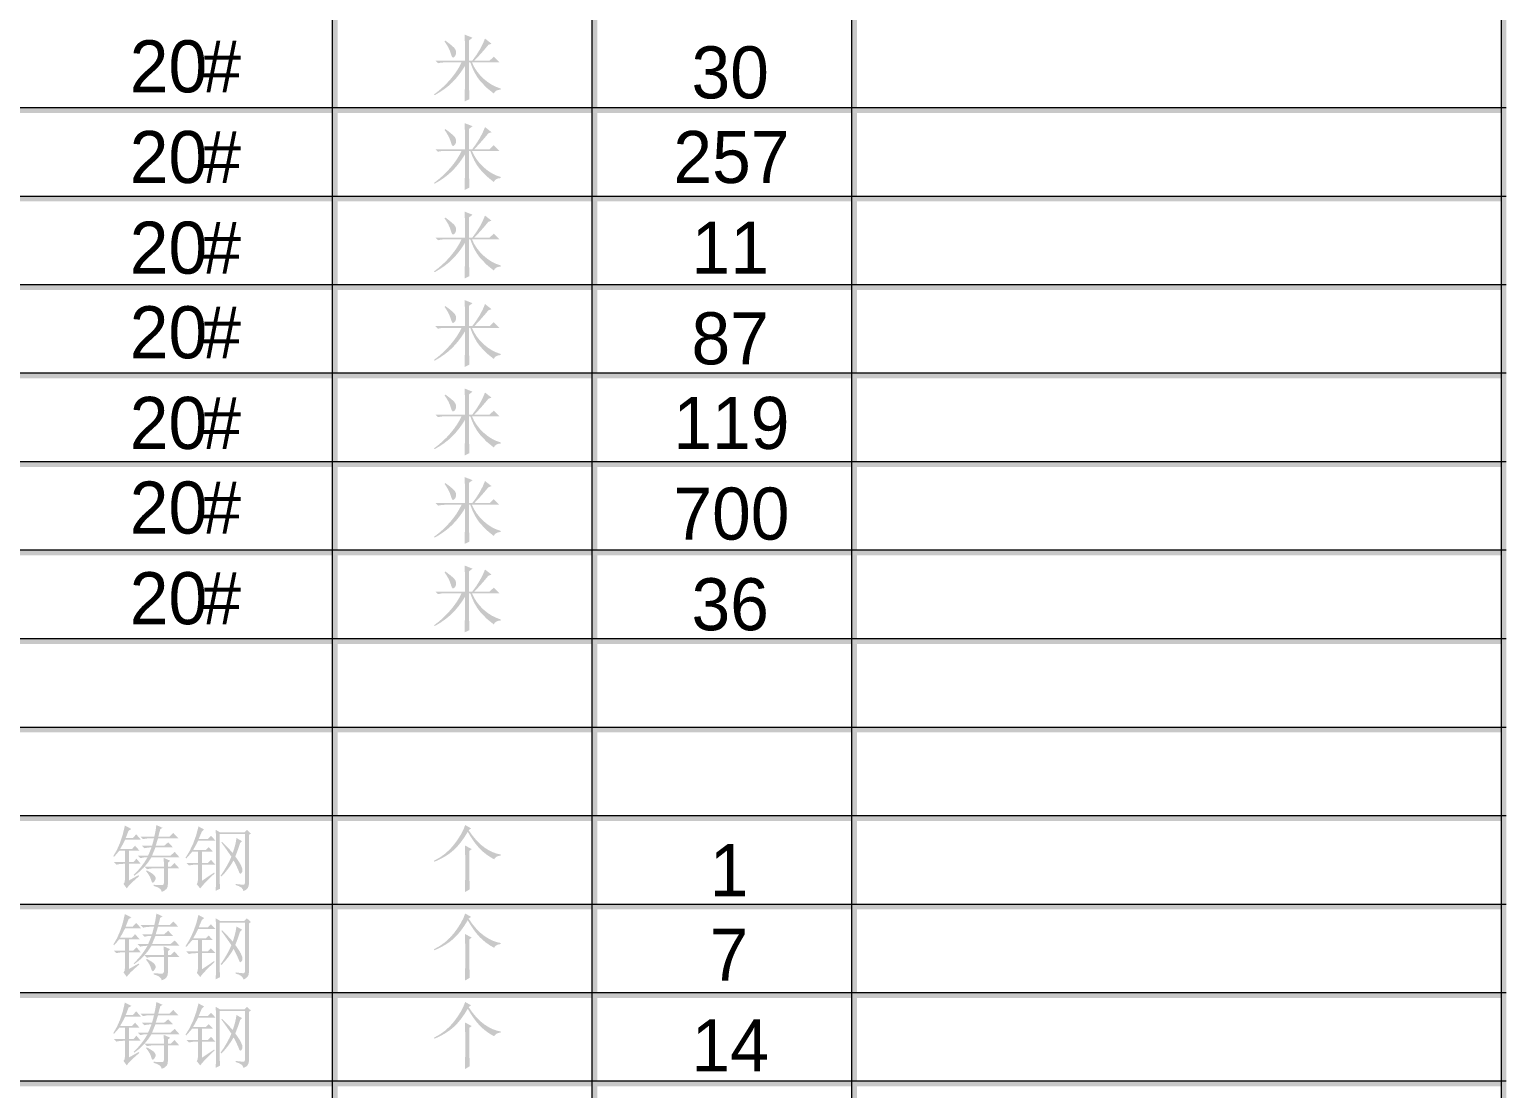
# Model space of a CAD drawing. Header units: millimetres. Extents: x 0 to 169, y 13 to 258.
# Drawn here: x 82.7 to 169, y 136.6 to 198.4 of the extents above; entities that cross this region are included whole.
import ezdxf

# ---------------------------------------------------------------- set-up
doc = ezdxf.new("R2010")
doc.units = ezdxf.units.MM

msp = doc.modelspace()

# ---------------------------------------------------------------- hatches: boundary and pattern name
h = msp.add_hatch(color=0)
h.dxf.hatch_style = 2
h.paths.add_polyline_path([(168.656, 12.706615), (168.994653, 12.706615), (168.994653, 258.105892), (168.656, 258.105892)])
h = msp.add_hatch(color=0)
h.dxf.hatch_style = 2
h.paths.add_polyline_path([(168.656, 12.706615), (168.994653, 12.706615), (168.994653, 257.767226), (168.656, 257.767226)])
h = msp.add_hatch(color=0)
h.dxf.hatch_style = 2
h.paths.add_polyline_path([(100.397028, 12.706615), (100.735691, 12.706615), (100.735691, 241.638226), (100.397028, 241.638226)])
h = msp.add_hatch(color=0)
h.dxf.hatch_style = 2
h.paths.add_polyline_path([(115.552361, 12.706615), (115.891024, 12.706615), (115.891024, 241.638226), (115.552361, 241.638226)])
h = msp.add_hatch(color=0)
h.dxf.hatch_style = 2
h.paths.add_polyline_path([(130.718278, 12.706615), (131.056941, 12.706615), (131.056941, 219.317976), (130.718278, 219.317976)])
h = msp.add_hatch(color=0)
h.paths.add_polyline_path([(107.023517, 197.7207), (107.244779, 197.553354), (107.412813, 197.415464), (107.528138, 197.307547), (107.591269, 197.230118), (107.644324, 197.106095), (107.651903, 196.982071), (107.622964, 196.873895), (107.56922, 196.794658), (107.511343, 196.745049), (107.470002, 196.728512), (107.436929, 196.744015), (107.403856, 196.790524), (107.370783, 196.868039), (107.33771, 196.976559), (107.277765, 197.143991), (107.19715, 197.315556), (107.095864, 197.491256), (106.973908, 197.67109)])
h.paths.add_polyline_path([(108.164533, 196.546611), (108.164533, 197.538799), (108.147997, 198.067965), (108.611017, 197.886064), (108.41258, 197.737236), (108.41258, 196.546611), (108.594481, 196.546611), (108.833226, 196.875273), (109.036831, 197.199801), (109.205296, 197.520195), (109.338622, 197.836455), (109.71896, 197.538799), (109.537059, 197.472653), (109.317951, 197.210137), (109.107111, 196.968291), (108.904539, 196.747116), (108.710236, 196.546611), (109.603205, 196.546611), (109.851252, 196.778122), (110.181981, 196.447392), (108.577944, 196.447392), (108.700934, 196.189096), (108.85493, 195.943719), (109.039932, 195.711778), (109.255939, 195.49379), (109.491584, 195.300434), (109.735497, 195.141701), (109.987678, 195.017075), (110.248127, 194.926038), (110.248127, 194.859892), (110.1055, 194.839222), (109.991812, 194.793747), (109.907062, 194.723467), (109.851252, 194.628382), (109.426127, 194.971513), (109.046477, 195.372523), (108.877926, 195.600932), (108.727462, 195.856214), (108.594567, 196.138367), (108.478726, 196.447392), (108.41258, 196.447392), (108.41258, 194.843356), (108.416714, 194.533297), (108.429116, 194.297653), (108.147997, 194.165361), (108.151872, 194.306179), (108.155231, 194.480587), (108.158073, 194.688585), (108.160399, 194.930172), (108.162208, 195.205349), (108.163499, 195.514116), (108.164275, 195.856472), (108.164533, 196.232418), (107.994087, 195.967921), (107.813822, 195.720477), (107.624256, 195.490603), (107.425905, 195.278816), (107.209811, 195.080292), (106.966329, 194.88952), (106.694941, 194.705983), (106.395132, 194.529163), (106.362059, 194.578773), (106.626728, 194.783411), (106.875378, 195.000452), (107.108525, 195.229896), (107.326686, 195.471741), (107.525037, 195.718755), (107.698067, 195.963701), (107.845259, 196.20658), (107.966095, 196.447392), (106.990444, 196.447392), (106.783739, 196.43499), (106.593569, 196.397783), (106.444741, 196.546611)])
h = msp.add_hatch(color=0)
h.dxf.hatch_style = 2
h.paths.add_polyline_path([(0.338667, 193.494642), (168.994667, 193.494642), (168.994667, 193.833305), (0.338667, 193.833305)])
h = msp.add_hatch(color=0)
h.paths.add_polyline_path([(107.023517, 192.556033), (107.244779, 192.388687), (107.412813, 192.250798), (107.528138, 192.14288), (107.591269, 192.065451), (107.644324, 191.941428), (107.651903, 191.817405), (107.622964, 191.709229), (107.56922, 191.629991), (107.511343, 191.580382), (107.470002, 191.563845), (107.436929, 191.579348), (107.403856, 191.625857), (107.370783, 191.703372), (107.33771, 191.811892), (107.277765, 191.979324), (107.19715, 192.15089), (107.095864, 192.32659), (106.973908, 192.506424)])
h.paths.add_polyline_path([(108.164533, 191.381944), (108.164533, 192.374132), (108.147997, 192.903299), (108.611017, 192.721398), (108.41258, 192.572569), (108.41258, 191.381944), (108.594481, 191.381944), (108.833226, 191.710607), (109.036831, 192.035135), (109.205296, 192.355528), (109.338622, 192.671788), (109.71896, 192.374132), (109.537059, 192.307986), (109.317951, 192.04547), (109.107111, 191.803624), (108.904539, 191.582449), (108.710236, 191.381944), (109.603205, 191.381944), (109.851252, 191.613455), (110.181981, 191.282726), (108.577944, 191.282726), (108.700934, 191.02443), (108.85493, 190.779053), (109.039932, 190.547112), (109.255939, 190.329123), (109.491584, 190.135767), (109.735497, 189.977035), (109.987678, 189.852408), (110.248127, 189.761372), (110.248127, 189.695226), (110.1055, 189.674555), (109.991812, 189.62908), (109.907062, 189.5588), (109.851252, 189.463715), (109.426127, 189.806847), (109.046477, 190.207856), (108.877926, 190.436266), (108.727462, 190.691547), (108.594567, 190.973701), (108.478726, 191.282726), (108.41258, 191.282726), (108.41258, 189.678689), (108.416714, 189.368631), (108.429116, 189.132986), (108.147997, 189.000694), (108.151872, 189.141513), (108.155231, 189.315921), (108.158073, 189.523918), (108.160399, 189.765506), (108.162208, 190.040683), (108.163499, 190.349449), (108.164275, 190.691806), (108.164533, 191.067752), (107.994087, 190.803255), (107.813822, 190.555811), (107.624256, 190.325937), (107.425905, 190.114149), (107.209811, 189.915626), (106.966329, 189.724854), (106.694941, 189.541316), (106.395132, 189.364497), (106.362059, 189.414106), (106.626728, 189.618745), (106.875378, 189.835786), (107.108525, 190.065229), (107.326686, 190.307075), (107.525037, 190.554088), (107.698067, 190.799034), (107.845259, 191.041914), (107.966095, 191.282726), (106.990444, 191.282726), (106.783739, 191.270323), (106.593569, 191.233116), (106.444741, 191.381944)])
h = msp.add_hatch(color=0)
h.dxf.hatch_style = 2
h.paths.add_polyline_path([(0.338667, 188.329976), (168.994667, 188.329976), (168.994667, 188.668639), (0.338667, 188.668639)])
h = msp.add_hatch(color=0)
h.paths.add_polyline_path([(107.023517, 187.391366), (107.244779, 187.224021), (107.412813, 187.086131), (107.528138, 186.978213), (107.591269, 186.900785), (107.644324, 186.776761), (107.651903, 186.652738), (107.622964, 186.544562), (107.56922, 186.465325), (107.511343, 186.415715), (107.470002, 186.399179), (107.436929, 186.414682), (107.403856, 186.461191), (107.370783, 186.538705), (107.33771, 186.647226), (107.277765, 186.814657), (107.19715, 186.986223), (107.095864, 187.161923), (106.973908, 187.341757)])
h.paths.add_polyline_path([(108.164533, 186.217278), (108.164533, 187.209465), (108.147997, 187.738632), (108.611017, 187.556731), (108.41258, 187.407903), (108.41258, 186.217278), (108.594481, 186.217278), (108.833226, 186.54594), (109.036831, 186.870468), (109.205296, 187.190862), (109.338622, 187.507122), (109.71896, 187.209465), (109.537059, 187.143319), (109.317951, 186.880803), (109.107111, 186.638957), (108.904539, 186.417782), (108.710236, 186.217278), (109.603205, 186.217278), (109.851252, 186.448788), (110.181981, 186.118059), (108.577944, 186.118059), (108.700934, 185.859763), (108.85493, 185.614386), (109.039932, 185.382445), (109.255939, 185.164457), (109.491584, 184.971101), (109.735497, 184.812368), (109.987678, 184.687742), (110.248127, 184.596705), (110.248127, 184.530559), (110.1055, 184.509888), (109.991812, 184.464413), (109.907062, 184.394133), (109.851252, 184.299049), (109.426127, 184.64218), (109.046477, 185.043189), (108.877926, 185.271599), (108.727462, 185.526881), (108.594567, 185.809034), (108.478726, 186.118059), (108.41258, 186.118059), (108.41258, 184.514023), (108.416714, 184.203964), (108.429116, 183.968319), (108.147997, 183.836028), (108.151872, 183.976846), (108.155231, 184.151254), (108.158073, 184.359252), (108.160399, 184.600839), (108.162208, 184.876016), (108.163499, 185.184783), (108.164275, 185.527139), (108.164533, 185.903085), (107.994087, 185.638588), (107.813822, 185.391144), (107.624256, 185.16127), (107.425905, 184.949483), (107.209811, 184.750959), (106.966329, 184.560187), (106.694941, 184.376649), (106.395132, 184.19983), (106.362059, 184.249439), (106.626728, 184.454078), (106.875378, 184.671119), (107.108525, 184.900562), (107.326686, 185.142408), (107.525037, 185.389421), (107.698067, 185.634368), (107.845259, 185.877247), (107.966095, 186.118059), (106.990444, 186.118059), (106.783739, 186.105657), (106.593569, 186.06845), (106.444741, 186.217278)])
h = msp.add_hatch(color=0)
h.dxf.hatch_style = 2
h.paths.add_polyline_path([(0.338667, 183.165309), (168.994667, 183.165309), (168.994667, 183.503983), (0.338667, 183.503983)])
h = msp.add_hatch(color=0)
h.paths.add_polyline_path([(107.023517, 182.2267), (107.244779, 182.059354), (107.412813, 181.921464), (107.528138, 181.813547), (107.591269, 181.736118), (107.644324, 181.612095), (107.651903, 181.488071), (107.622964, 181.379895), (107.56922, 181.300658), (107.511343, 181.251049), (107.470002, 181.234512), (107.436929, 181.250015), (107.403856, 181.296524), (107.370783, 181.374039), (107.33771, 181.482559), (107.277765, 181.649991), (107.19715, 181.821556), (107.095864, 181.997256), (106.973908, 182.17709)])
h.paths.add_polyline_path([(108.164533, 181.052611), (108.164533, 182.044799), (108.147997, 182.573965), (108.611017, 182.392064), (108.41258, 182.243236), (108.41258, 181.052611), (108.594481, 181.052611), (108.833226, 181.381273), (109.036831, 181.705801), (109.205296, 182.026195), (109.338622, 182.342455), (109.71896, 182.044799), (109.537059, 181.978653), (109.317951, 181.716137), (109.107111, 181.474291), (108.904539, 181.253116), (108.710236, 181.052611), (109.603205, 181.052611), (109.851252, 181.284122), (110.181981, 180.953392), (108.577944, 180.953392), (108.700934, 180.695096), (108.85493, 180.449719), (109.039932, 180.217778), (109.255939, 179.99979), (109.491584, 179.806434), (109.735497, 179.647701), (109.987678, 179.523075), (110.248127, 179.432038), (110.248127, 179.365892), (110.1055, 179.345222), (109.991812, 179.299747), (109.907062, 179.229467), (109.851252, 179.134382), (109.426127, 179.477513), (109.046477, 179.878523), (108.877926, 180.106932), (108.727462, 180.362214), (108.594567, 180.644367), (108.478726, 180.953392), (108.41258, 180.953392), (108.41258, 179.349356), (108.416714, 179.039297), (108.429116, 178.803653), (108.147997, 178.671361), (108.151872, 178.812179), (108.155231, 178.986587), (108.158073, 179.194585), (108.160399, 179.436172), (108.162208, 179.711349), (108.163499, 180.020116), (108.164275, 180.362472), (108.164533, 180.738418), (107.994087, 180.473921), (107.813822, 180.226477), (107.624256, 179.996603), (107.425905, 179.784816), (107.209811, 179.586292), (106.966329, 179.39552), (106.694941, 179.211983), (106.395132, 179.035163), (106.362059, 179.084773), (106.626728, 179.289411), (106.875378, 179.506452), (107.108525, 179.735896), (107.326686, 179.977741), (107.525037, 180.224755), (107.698067, 180.469701), (107.845259, 180.71258), (107.966095, 180.953392), (106.990444, 180.953392), (106.783739, 180.94099), (106.593569, 180.903783), (106.444741, 181.052611)])
h = msp.add_hatch(color=0)
h.dxf.hatch_style = 2
h.paths.add_polyline_path([(0.338667, 178.000642), (168.994667, 178.000642), (168.994667, 178.339305), (0.338667, 178.339305)])
h = msp.add_hatch(color=0)
h.paths.add_polyline_path([(107.023517, 177.062033), (107.244779, 176.894687), (107.412813, 176.756798), (107.528138, 176.64888), (107.591269, 176.571451), (107.644324, 176.447428), (107.651903, 176.323405), (107.622964, 176.215229), (107.56922, 176.135991), (107.511343, 176.086382), (107.470002, 176.069845), (107.436929, 176.085348), (107.403856, 176.131857), (107.370783, 176.209372), (107.33771, 176.317892), (107.277765, 176.485324), (107.19715, 176.65689), (107.095864, 176.83259), (106.973908, 177.012424)])
h.paths.add_polyline_path([(108.164533, 175.887944), (108.164533, 176.880132), (108.147997, 177.409299), (108.611017, 177.227398), (108.41258, 177.078569), (108.41258, 175.887944), (108.594481, 175.887944), (108.833226, 176.216607), (109.036831, 176.541135), (109.205296, 176.861528), (109.338622, 177.177788), (109.71896, 176.880132), (109.537059, 176.813986), (109.317951, 176.55147), (109.107111, 176.309624), (108.904539, 176.088449), (108.710236, 175.887944), (109.603205, 175.887944), (109.851252, 176.119455), (110.181981, 175.788726), (108.577944, 175.788726), (108.700934, 175.53043), (108.85493, 175.285053), (109.039932, 175.053112), (109.255939, 174.835123), (109.491584, 174.641767), (109.735497, 174.483035), (109.987678, 174.358408), (110.248127, 174.267372), (110.248127, 174.201226), (110.1055, 174.180555), (109.991812, 174.13508), (109.907062, 174.0648), (109.851252, 173.969715), (109.426127, 174.312847), (109.046477, 174.713856), (108.877926, 174.942266), (108.727462, 175.197547), (108.594567, 175.479701), (108.478726, 175.788726), (108.41258, 175.788726), (108.41258, 174.184689), (108.416714, 173.874631), (108.429116, 173.638986), (108.147997, 173.506694), (108.151872, 173.647513), (108.155231, 173.821921), (108.158073, 174.029918), (108.160399, 174.271506), (108.162208, 174.546683), (108.163499, 174.855449), (108.164275, 175.197806), (108.164533, 175.573752), (107.994087, 175.309255), (107.813822, 175.061811), (107.624256, 174.831937), (107.425905, 174.620149), (107.209811, 174.421626), (106.966329, 174.230854), (106.694941, 174.047316), (106.395132, 173.870497), (106.362059, 173.920106), (106.626728, 174.124745), (106.875378, 174.341786), (107.108525, 174.571229), (107.326686, 174.813075), (107.525037, 175.060088), (107.698067, 175.305034), (107.845259, 175.547914), (107.966095, 175.788726), (106.990444, 175.788726), (106.783739, 175.776323), (106.593569, 175.739116), (106.444741, 175.887944)])
h = msp.add_hatch(color=0)
h.dxf.hatch_style = 2
h.paths.add_polyline_path([(0.338667, 172.835976), (168.994667, 172.835976), (168.994667, 173.174649), (0.338667, 173.174649)])
h = msp.add_hatch(color=0)
h.paths.add_polyline_path([(107.023517, 171.897366), (107.244779, 171.730021), (107.412813, 171.592131), (107.528138, 171.484213), (107.591269, 171.406785), (107.644324, 171.282761), (107.651903, 171.158738), (107.622964, 171.050562), (107.56922, 170.971325), (107.511343, 170.921715), (107.470002, 170.905179), (107.436929, 170.920682), (107.403856, 170.967191), (107.370783, 171.044705), (107.33771, 171.153226), (107.277765, 171.320657), (107.19715, 171.492223), (107.095864, 171.667923), (106.973908, 171.847757)])
h.paths.add_polyline_path([(108.164533, 170.723278), (108.164533, 171.715465), (108.147997, 172.244632), (108.611017, 172.062731), (108.41258, 171.913903), (108.41258, 170.723278), (108.594481, 170.723278), (108.833226, 171.05194), (109.036831, 171.376468), (109.205296, 171.696862), (109.338622, 172.013122), (109.71896, 171.715465), (109.537059, 171.649319), (109.317951, 171.386803), (109.107111, 171.144957), (108.904539, 170.923782), (108.710236, 170.723278), (109.603205, 170.723278), (109.851252, 170.954788), (110.181981, 170.624059), (108.577944, 170.624059), (108.700934, 170.365763), (108.85493, 170.120386), (109.039932, 169.888445), (109.255939, 169.670457), (109.491584, 169.477101), (109.735497, 169.318368), (109.987678, 169.193742), (110.248127, 169.102705), (110.248127, 169.036559), (110.1055, 169.015888), (109.991812, 168.970413), (109.907062, 168.900133), (109.851252, 168.805049), (109.426127, 169.14818), (109.046477, 169.549189), (108.877926, 169.777599), (108.727462, 170.032881), (108.594567, 170.315034), (108.478726, 170.624059), (108.41258, 170.624059), (108.41258, 169.020023), (108.416714, 168.709964), (108.429116, 168.474319), (108.147997, 168.342028), (108.151872, 168.482846), (108.155231, 168.657254), (108.158073, 168.865252), (108.160399, 169.106839), (108.162208, 169.382016), (108.163499, 169.690783), (108.164275, 170.033139), (108.164533, 170.409085), (107.994087, 170.144588), (107.813822, 169.897144), (107.624256, 169.66727), (107.425905, 169.455483), (107.209811, 169.256959), (106.966329, 169.066187), (106.694941, 168.882649), (106.395132, 168.70583), (106.362059, 168.755439), (106.626728, 168.960078), (106.875378, 169.177119), (107.108525, 169.406562), (107.326686, 169.648408), (107.525037, 169.895421), (107.698067, 170.140368), (107.845259, 170.383247), (107.966095, 170.624059), (106.990444, 170.624059), (106.783739, 170.611657), (106.593569, 170.57445), (106.444741, 170.723278)])
h = msp.add_hatch(color=0)
h.dxf.hatch_style = 2
h.paths.add_polyline_path([(0.338667, 167.671309), (168.994667, 167.671309), (168.994667, 168.009972), (0.338667, 168.009972)])
h = msp.add_hatch(color=0)
h.paths.add_polyline_path([(107.023517, 166.7327), (107.244779, 166.565354), (107.412813, 166.427464), (107.528138, 166.319547), (107.591269, 166.242118), (107.644324, 166.118095), (107.651903, 165.994071), (107.622964, 165.885895), (107.56922, 165.806658), (107.511343, 165.757049), (107.470002, 165.740512), (107.436929, 165.756015), (107.403856, 165.802524), (107.370783, 165.880039), (107.33771, 165.988559), (107.277765, 166.155991), (107.19715, 166.327556), (107.095864, 166.503256), (106.973908, 166.68309)])
h.paths.add_polyline_path([(108.164533, 165.558611), (108.164533, 166.550799), (108.147997, 167.079965), (108.611017, 166.898064), (108.41258, 166.749236), (108.41258, 165.558611), (108.594481, 165.558611), (108.833226, 165.887273), (109.036831, 166.211801), (109.205296, 166.532195), (109.338622, 166.848455), (109.71896, 166.550799), (109.537059, 166.484653), (109.317951, 166.222137), (109.107111, 165.980291), (108.904539, 165.759116), (108.710236, 165.558611), (109.603205, 165.558611), (109.851252, 165.790122), (110.181981, 165.459392), (108.577944, 165.459392), (108.700934, 165.201096), (108.85493, 164.955719), (109.039932, 164.723778), (109.255939, 164.50579), (109.491584, 164.312434), (109.735497, 164.153701), (109.987678, 164.029075), (110.248127, 163.938038), (110.248127, 163.871892), (110.1055, 163.851222), (109.991812, 163.805747), (109.907062, 163.735467), (109.851252, 163.640382), (109.426127, 163.983513), (109.046477, 164.384523), (108.877926, 164.612932), (108.727462, 164.868214), (108.594567, 165.150367), (108.478726, 165.459392), (108.41258, 165.459392), (108.41258, 163.855356), (108.416714, 163.545297), (108.429116, 163.309653), (108.147997, 163.177361), (108.151872, 163.318179), (108.155231, 163.492587), (108.158073, 163.700585), (108.160399, 163.942172), (108.162208, 164.217349), (108.163499, 164.526116), (108.164275, 164.868472), (108.164533, 165.244418), (107.994087, 164.979921), (107.813822, 164.732477), (107.624256, 164.502603), (107.425905, 164.290816), (107.209811, 164.092292), (106.966329, 163.90152), (106.694941, 163.717983), (106.395132, 163.541163), (106.362059, 163.590773), (106.626728, 163.795411), (106.875378, 164.012452), (107.108525, 164.241896), (107.326686, 164.483741), (107.525037, 164.730755), (107.698067, 164.975701), (107.845259, 165.21858), (107.966095, 165.459392), (106.990444, 165.459392), (106.783739, 165.44699), (106.593569, 165.409783), (106.444741, 165.558611)])
h = msp.add_hatch(color=0)
h.dxf.hatch_style = 2
h.paths.add_polyline_path([(0.338667, 162.499587), (168.994667, 162.499587), (168.994667, 162.846713), (0.338667, 162.846713)])
h = msp.add_hatch(color=0)
h.dxf.hatch_style = 2
h.paths.add_polyline_path([(0.338667, 157.33492), (168.994667, 157.33492), (168.994667, 157.673594), (0.338667, 157.673594)])
h = msp.add_hatch(color=0)
h.dxf.hatch_style = 2
h.paths.add_polyline_path([(0.338667, 152.170253), (168.994667, 152.170253), (168.994667, 152.508917), (0.338667, 152.508917)])
h = msp.add_hatch(color=0)
h.paths.add_polyline_path([(89.214634, 151.256118), (90.02492, 151.256118), (90.069362, 151.459723), (90.103468, 151.640591), (90.127239, 151.798721), (90.140675, 151.934113), (90.504477, 151.768748), (90.372186, 151.686066), (90.256431, 151.256118), (90.917889, 151.256118), (91.132863, 151.471092), (91.430519, 151.156899), (90.239894, 151.156899), (90.107602, 150.726951), (90.603696, 150.726951), (90.835207, 150.925389), (91.116326, 150.627733), (90.091066, 150.627733), (89.983579, 150.367283), (89.892628, 150.148175), (90.967498, 150.148175), (91.215545, 150.363149), (91.496665, 150.048957), (89.859556, 150.048957), (89.641481, 149.727529), (89.400669, 149.441242), (89.137119, 149.190094), (88.850832, 148.974087), (88.817759, 149.023696), (89.048236, 149.255207), (89.260109, 149.503253), (89.453379, 149.767837), (89.628045, 150.048957), (89.594972, 150.048957), (89.388266, 150.036554), (89.198097, 149.999347), (89.049269, 150.148175), (89.661118, 150.148175), (89.752069, 150.350747), (89.859556, 150.627733), (89.843019, 150.627733), (89.636313, 150.61533), (89.446144, 150.578123), (89.297316, 150.726951), (89.892628, 150.726951), (90.008384, 151.156899), (89.760337, 151.156899), (89.553631, 151.144497), (89.363462, 151.10729)])
h.paths.add_polyline_path([(90.58716, 149.503253), (90.583026, 149.722362), (90.570623, 150.015884), (90.950962, 149.850519), (90.81867, 149.734764), (90.81867, 149.503253), (90.984035, 149.503253), (91.199009, 149.718227), (91.480128, 149.404035), (90.81867, 149.404035), (90.81867, 148.49453), (90.802134, 148.335366), (90.735988, 148.205141), (90.620233, 148.103856), (90.454868, 148.031509), (90.419728, 148.140029), (90.330845, 148.23408), (90.188218, 148.313662), (89.991847, 148.378774), (89.991847, 148.44492), (90.252296, 148.431829), (90.438332, 148.422872), (90.503444, 148.429159), (90.549953, 148.456633), (90.577858, 148.505812), (90.58716, 148.577212), (90.58716, 149.404035), (89.991847, 149.404035), (89.785141, 149.391632), (89.594972, 149.354425), (89.446144, 149.503253)])
h.paths.add_polyline_path([(89.578436, 149.28828), (89.749054, 149.195262), (89.880915, 149.114647), (89.974536, 149.046434), (90.030432, 148.990623), (90.087621, 148.899673), (90.107602, 148.825259), (90.091066, 148.750845), (90.041457, 148.659894), (89.983579, 148.58548), (89.942238, 148.560675), (89.88436, 148.597882), (89.843019, 148.709503), (89.799611, 148.835594), (89.735532, 148.965819), (89.650783, 149.100177), (89.545363, 149.23867)])
h.paths.add_polyline_path([(88.536639, 148.692967), (89.098878, 149.00716), (89.148488, 148.95755), (88.996042, 148.826809), (88.861167, 148.707436), (88.743861, 148.599433), (88.644126, 148.502798), (88.56196, 148.417532), (88.497365, 148.343634), (88.450339, 148.281106), (88.420884, 148.229946), (88.222446, 148.49453), (88.292726, 148.597882), (88.305128, 148.742576), (88.305128, 149.668618), (88.20591, 149.668618), (87.999204, 149.656216), (87.809035, 149.619009), (87.660207, 149.767837), (88.305128, 149.767837), (88.305128, 150.429295), (87.974399, 150.429295), (87.842108, 150.268065), (87.676743, 150.08203), (87.627134, 150.115102), (87.843141, 150.487173), (88.028143, 150.908852), (88.182139, 151.380141), (88.305128, 151.90104), (88.685467, 151.702602), (88.520102, 151.603384), (88.429152, 151.363605), (88.354738, 151.173436), (88.768149, 151.173436), (88.966587, 151.38841), (89.247707, 151.074217), (88.321665, 151.074217), (88.164569, 150.772427), (88.024009, 150.528514), (88.71854, 150.528514), (88.900441, 150.726951), (89.165024, 150.429295), (88.536639, 150.429295), (88.536639, 149.767837), (88.801222, 149.767837), (88.983123, 149.966274), (89.23117, 149.668618), (88.536639, 149.668618)])
h = msp.add_hatch(color=0)
h.paths.add_polyline_path([(93.613332, 148.097655), (93.620566, 148.502798), (93.625734, 148.941014), (93.628835, 149.412303), (93.629868, 149.916665), (93.628835, 150.415859), (93.625734, 150.871645), (93.620566, 151.284023), (93.613332, 151.652993), (93.861378, 151.504165), (95.283514, 151.504165), (95.432342, 151.652993), (95.663852, 151.438019), (95.548097, 151.355337), (95.548097, 148.477993), (95.531561, 148.365683), (95.481951, 148.257507), (95.386867, 148.158977), (95.233905, 148.081118), (95.186362, 148.19584), (95.093345, 148.291958), (94.954852, 148.369473), (94.770884, 148.428384), (94.770884, 148.49453), (94.948737, 148.472912), (95.085765, 148.458012), (95.182486, 148.450346), (95.239417, 148.450432), (95.296605, 148.478682), (95.316587, 148.544139), (95.316587, 151.404946), (93.844842, 151.404946), (93.844842, 148.759113), (93.845876, 148.669196), (93.848976, 148.548273), (93.854144, 148.396344), (93.861378, 148.21341)])
h.paths.add_polyline_path([(93.977134, 150.958462), (94.291326, 150.644269), (94.605519, 150.297003), (94.687168, 150.550218), (94.750213, 150.780695), (94.794655, 150.988434), (94.820493, 151.173436), (95.151222, 150.991535), (95.035467, 150.87578), (94.890773, 150.449966), (94.754347, 150.098566), (94.861834, 149.948704), (94.952785, 149.813312), (95.027199, 149.692389), (95.085076, 149.585936), (95.156045, 149.412303), (95.173271, 149.28828), (95.156045, 149.201463), (95.118149, 149.139451), (95.076808, 149.102244), (95.052003, 149.089842), (95.026165, 149.102244), (94.99826, 149.139451), (94.968288, 149.201463), (94.936248, 149.28828), (94.816359, 149.556997), (94.655128, 149.867056), (94.511468, 149.62831), (94.34507, 149.391632), (94.155934, 149.157021), (93.944061, 148.924477), (93.894451, 148.974087), (94.094956, 149.272777), (94.266522, 149.556997), (94.409149, 149.826748), (94.522837, 150.08203), (94.406048, 150.257729), (94.270656, 150.4541), (94.11666, 150.671141), (93.944061, 150.908852)])
h.paths.add_polyline_path([(92.803045, 148.676431), (93.514113, 149.155988), (93.547186, 149.106378), (93.265032, 148.840762), (93.030421, 148.606151), (92.843353, 148.402545), (92.703826, 148.229946), (92.505389, 148.477993), (92.554998, 148.581346), (92.571535, 148.72604), (92.571535, 149.619009), (92.439243, 149.619009), (92.232537, 149.606606), (92.042368, 149.569399), (91.89354, 149.718227), (92.571535, 149.718227), (92.571535, 150.379686), (92.240806, 150.379686), (91.89354, 149.982811), (91.843931, 150.015884), (92.08991, 150.42206), (92.298683, 150.863377), (92.470249, 151.339834), (92.604608, 151.851431), (92.935337, 151.66953), (92.803045, 151.553774), (92.716229, 151.355337), (92.621144, 151.123826), (93.150311, 151.123826), (93.332212, 151.305727), (93.596795, 151.024608), (92.588071, 151.024608), (92.430975, 150.722817), (92.290415, 150.478905), (93.034556, 150.478905), (93.19992, 150.644269), (93.447967, 150.379686), (92.803045, 150.379686), (92.803045, 149.718227), (93.150311, 149.718227), (93.332212, 149.900128), (93.596795, 149.619009), (92.803045, 149.619009)])
h = msp.add_hatch(color=0)
h.paths.add_polyline_path([(108.164533, 148.014972), (108.171768, 148.320897), (108.176935, 148.577212), (108.180036, 148.783918), (108.181069, 148.941014), (108.181069, 150.03242), (108.176935, 150.359015), (108.164533, 150.743488), (108.561408, 150.528514), (108.429116, 150.429295), (108.429116, 148.775649), (108.445653, 148.180337)])
h.paths.add_polyline_path([(108.528335, 151.735675), (108.379507, 151.636457), (108.604902, 151.318216), (108.834949, 151.041833), (109.070162, 150.807825), (109.311061, 150.616708), (109.55282, 150.464693), (109.789929, 150.347302), (110.02187, 150.264017), (110.248127, 150.214321), (110.248127, 150.148175), (110.125137, 150.128538), (110.02075, 150.086164), (109.934968, 150.021051), (109.867788, 149.933201), (109.629043, 150.071694), (109.408901, 150.222589), (109.207363, 150.385887), (109.024429, 150.561587), (108.850796, 150.758991), (108.677163, 150.987401), (108.50353, 151.246816), (108.329898, 151.537238), (108.136628, 151.223045), (107.937157, 150.941925), (107.731484, 150.693878), (107.519611, 150.478905), (107.287067, 150.286668), (107.019383, 150.106834), (106.716559, 149.939403), (106.378595, 149.784373), (106.362059, 149.850519), (106.702176, 150.040688), (107.011804, 150.263931), (107.29146, 150.520246), (107.54166, 150.809634), (107.758615, 151.109357), (107.937846, 151.396678), (108.078836, 151.671597), (108.181069, 151.934113)])
h = msp.add_hatch(color=0)
h.dxf.hatch_style = 2
h.paths.add_polyline_path([(0.338667, 147.005587), (168.994667, 147.005587), (168.994667, 147.34425), (0.338667, 147.34425)])
h = msp.add_hatch(color=0)
h.paths.add_polyline_path([(89.214634, 146.091451), (90.02492, 146.091451), (90.069362, 146.295057), (90.103468, 146.475924), (90.127239, 146.634054), (90.140675, 146.769446), (90.504477, 146.604082), (90.372186, 146.521399), (90.256431, 146.091451), (90.917889, 146.091451), (91.132863, 146.306425), (91.430519, 145.992233), (90.239894, 145.992233), (90.107602, 145.562285), (90.603696, 145.562285), (90.835207, 145.760722), (91.116326, 145.463066), (90.091066, 145.463066), (89.983579, 145.202617), (89.892628, 144.983509), (90.967498, 144.983509), (91.215545, 145.198483), (91.496665, 144.88429), (89.859556, 144.88429), (89.641481, 144.562863), (89.400669, 144.276575), (89.137119, 144.025428), (88.850832, 143.80942), (88.817759, 143.85903), (89.048236, 144.09054), (89.260109, 144.338587), (89.453379, 144.60317), (89.628045, 144.88429), (89.594972, 144.88429), (89.388266, 144.871888), (89.198097, 144.834681), (89.049269, 144.983509), (89.661118, 144.983509), (89.752069, 145.18608), (89.859556, 145.463066), (89.843019, 145.463066), (89.636313, 145.450664), (89.446144, 145.413457), (89.297316, 145.562285), (89.892628, 145.562285), (90.008384, 145.992233), (89.760337, 145.992233), (89.553631, 145.97983), (89.363462, 145.942623)])
h.paths.add_polyline_path([(90.58716, 144.338587), (90.583026, 144.557695), (90.570623, 144.851217), (90.950962, 144.685852), (90.81867, 144.570097), (90.81867, 144.338587), (90.984035, 144.338587), (91.199009, 144.553561), (91.480128, 144.239368), (90.81867, 144.239368), (90.81867, 143.329863), (90.802134, 143.170699), (90.735988, 143.040475), (90.620233, 142.939189), (90.454868, 142.866842), (90.419728, 142.975363), (90.330845, 143.069414), (90.188218, 143.148995), (89.991847, 143.214108), (89.991847, 143.280253), (90.252296, 143.267162), (90.438332, 143.258205), (90.503444, 143.264492), (90.549953, 143.291967), (90.577858, 143.341146), (90.58716, 143.412545), (90.58716, 144.239368), (89.991847, 144.239368), (89.785141, 144.226966), (89.594972, 144.189759), (89.446144, 144.338587)])
h.paths.add_polyline_path([(89.578436, 144.123613), (89.749054, 144.030595), (89.880915, 143.94998), (89.974536, 143.881767), (90.030432, 143.825957), (90.087621, 143.735006), (90.107602, 143.660592), (90.091066, 143.586178), (90.041457, 143.495227), (89.983579, 143.420813), (89.942238, 143.396009), (89.88436, 143.433216), (89.843019, 143.544837), (89.799611, 143.670927), (89.735532, 143.801152), (89.650783, 143.935511), (89.545363, 144.074003)])
h.paths.add_polyline_path([(88.536639, 143.5283), (89.098878, 143.842493), (89.148488, 143.792884), (88.996042, 143.662142), (88.861167, 143.54277), (88.743861, 143.434766), (88.644126, 143.338131), (88.56196, 143.252865), (88.497365, 143.178968), (88.450339, 143.116439), (88.420884, 143.06528), (88.222446, 143.329863), (88.292726, 143.433216), (88.305128, 143.57791), (88.305128, 144.503951), (88.20591, 144.503951), (87.999204, 144.491549), (87.809035, 144.454342), (87.660207, 144.60317), (88.305128, 144.60317), (88.305128, 145.264628), (87.974399, 145.264628), (87.842108, 145.103398), (87.676743, 144.917363), (87.627134, 144.950436), (87.843141, 145.322506), (88.028143, 145.744186), (88.182139, 146.215475), (88.305128, 146.736373), (88.685467, 146.537936), (88.520102, 146.438717), (88.429152, 146.198938), (88.354738, 146.008769), (88.768149, 146.008769), (88.966587, 146.223743), (89.247707, 145.90955), (88.321665, 145.90955), (88.164569, 145.60776), (88.024009, 145.363847), (88.71854, 145.363847), (88.900441, 145.562285), (89.165024, 145.264628), (88.536639, 145.264628), (88.536639, 144.60317), (88.801222, 144.60317), (88.983123, 144.801608), (89.23117, 144.503951), (88.536639, 144.503951)])
h = msp.add_hatch(color=0)
h.paths.add_polyline_path([(93.613332, 142.932988), (93.620566, 143.338131), (93.625734, 143.776347), (93.628835, 144.247636), (93.629868, 144.751998), (93.628835, 145.251193), (93.625734, 145.706979), (93.620566, 146.119357), (93.613332, 146.488326), (93.861378, 146.339498), (95.283514, 146.339498), (95.432342, 146.488326), (95.663852, 146.273352), (95.548097, 146.19067), (95.548097, 143.313326), (95.531561, 143.201016), (95.481951, 143.09284), (95.386867, 142.994311), (95.233905, 142.916451), (95.186362, 143.031173), (95.093345, 143.127291), (94.954852, 143.204806), (94.770884, 143.263717), (94.770884, 143.329863), (94.948737, 143.308245), (95.085765, 143.293345), (95.182486, 143.285679), (95.239417, 143.285766), (95.296605, 143.314015), (95.316587, 143.379472), (95.316587, 146.24028), (93.844842, 146.24028), (93.844842, 143.594446), (93.845876, 143.504529), (93.848976, 143.383606), (93.854144, 143.231678), (93.861378, 143.048743)])
h.paths.add_polyline_path([(93.977134, 145.793795), (94.291326, 145.479602), (94.605519, 145.132337), (94.687168, 145.385551), (94.750213, 145.616028), (94.794655, 145.823767), (94.820493, 146.008769), (95.151222, 145.826868), (95.035467, 145.711113), (94.890773, 145.285299), (94.754347, 144.933899), (94.861834, 144.784038), (94.952785, 144.648645), (95.027199, 144.527723), (95.085076, 144.421269), (95.156045, 144.247636), (95.173271, 144.123613), (95.156045, 144.036796), (95.118149, 143.974785), (95.076808, 143.937578), (95.052003, 143.925175), (95.026165, 143.937578), (94.99826, 143.974785), (94.968288, 144.036796), (94.936248, 144.123613), (94.816359, 144.39233), (94.655128, 144.702389), (94.511468, 144.463644), (94.34507, 144.226966), (94.155934, 143.992355), (93.944061, 143.759811), (93.894451, 143.80942), (94.094956, 144.10811), (94.266522, 144.39233), (94.409149, 144.662081), (94.522837, 144.917363), (94.406048, 145.093063), (94.270656, 145.289433), (94.11666, 145.506474), (93.944061, 145.744186)])
h.paths.add_polyline_path([(92.803045, 143.511764), (93.514113, 143.991321), (93.547186, 143.941712), (93.265032, 143.676095), (93.030421, 143.441484), (92.843353, 143.237879), (92.703826, 143.06528), (92.505389, 143.313326), (92.554998, 143.416679), (92.571535, 143.561373), (92.571535, 144.454342), (92.439243, 144.454342), (92.232537, 144.44194), (92.042368, 144.404733), (91.89354, 144.553561), (92.571535, 144.553561), (92.571535, 145.215019), (92.240806, 145.215019), (91.89354, 144.818144), (91.843931, 144.851217), (92.08991, 145.257394), (92.298683, 145.698711), (92.470249, 146.175167), (92.604608, 146.686764), (92.935337, 146.504863), (92.803045, 146.389108), (92.716229, 146.19067), (92.621144, 145.95916), (93.150311, 145.95916), (93.332212, 146.141061), (93.596795, 145.859941), (92.588071, 145.859941), (92.430975, 145.558151), (92.290415, 145.314238), (93.034556, 145.314238), (93.19992, 145.479602), (93.447967, 145.215019), (92.803045, 145.215019), (92.803045, 144.553561), (93.150311, 144.553561), (93.332212, 144.735462), (93.596795, 144.454342), (92.803045, 144.454342)])
h = msp.add_hatch(color=0)
h.paths.add_polyline_path([(108.164533, 142.850306), (108.171768, 143.15623), (108.176935, 143.412545), (108.180036, 143.619251), (108.181069, 143.776347), (108.181069, 144.867753), (108.176935, 145.194349), (108.164533, 145.578821), (108.561408, 145.363847), (108.429116, 145.264628), (108.429116, 143.610983), (108.445653, 143.01567)])
h.paths.add_polyline_path([(108.528335, 146.571009), (108.379507, 146.47179), (108.604902, 146.153549), (108.834949, 145.877166), (109.070162, 145.643158), (109.311061, 145.452042), (109.55282, 145.300027), (109.789929, 145.182635), (110.02187, 145.09935), (110.248127, 145.049655), (110.248127, 144.983509), (110.125137, 144.963872), (110.02075, 144.921497), (109.934968, 144.856385), (109.867788, 144.768535), (109.629043, 144.907028), (109.408901, 145.057923), (109.207363, 145.22122), (109.024429, 145.39692), (108.850796, 145.594324), (108.677163, 145.822734), (108.50353, 146.08215), (108.329898, 146.372571), (108.136628, 146.058378), (107.937157, 145.777259), (107.731484, 145.529212), (107.519611, 145.314238), (107.287067, 145.122002), (107.019383, 144.942168), (106.716559, 144.774736), (106.378595, 144.619707), (106.362059, 144.685852), (106.702176, 144.876022), (107.011804, 145.099264), (107.29146, 145.355579), (107.54166, 145.644967), (107.758615, 145.94469), (107.937846, 146.232011), (108.078836, 146.50693), (108.181069, 146.769446)])
h = msp.add_hatch(color=0)
h.dxf.hatch_style = 2
h.paths.add_polyline_path([(0.338667, 141.84092), (168.994667, 141.84092), (168.994667, 142.179583), (0.338667, 142.179583)])
h = msp.add_hatch(color=0)
h.paths.add_polyline_path([(89.214634, 140.926785), (90.02492, 140.926785), (90.069362, 141.13039), (90.103468, 141.311257), (90.127239, 141.469387), (90.140675, 141.60478), (90.504477, 141.439415), (90.372186, 141.356733), (90.256431, 140.926785), (90.917889, 140.926785), (91.132863, 141.141759), (91.430519, 140.827566), (90.239894, 140.827566), (90.107602, 140.397618), (90.603696, 140.397618), (90.835207, 140.596056), (91.116326, 140.298399), (90.091066, 140.298399), (89.983579, 140.03795), (89.892628, 139.818842), (90.967498, 139.818842), (91.215545, 140.033816), (91.496665, 139.719623), (89.859556, 139.719623), (89.641481, 139.398196), (89.400669, 139.111908), (89.137119, 138.860761), (88.850832, 138.644753), (88.817759, 138.694363), (89.048236, 138.925873), (89.260109, 139.17392), (89.453379, 139.438503), (89.628045, 139.719623), (89.594972, 139.719623), (89.388266, 139.707221), (89.198097, 139.670014), (89.049269, 139.818842), (89.661118, 139.818842), (89.752069, 140.021414), (89.859556, 140.298399), (89.843019, 140.298399), (89.636313, 140.285997), (89.446144, 140.24879), (89.297316, 140.397618), (89.892628, 140.397618), (90.008384, 140.827566), (89.760337, 140.827566), (89.553631, 140.815164), (89.363462, 140.777957)])
h.paths.add_polyline_path([(90.58716, 139.17392), (90.583026, 139.393028), (90.570623, 139.68655), (90.950962, 139.521186), (90.81867, 139.405431), (90.81867, 139.17392), (90.984035, 139.17392), (91.199009, 139.388894), (91.480128, 139.074701), (90.81867, 139.074701), (90.81867, 138.165196), (90.802134, 138.006033), (90.735988, 137.875808), (90.620233, 137.774522), (90.454868, 137.702175), (90.419728, 137.810696), (90.330845, 137.904747), (90.188218, 137.984329), (89.991847, 138.049441), (89.991847, 138.115587), (90.252296, 138.102495), (90.438332, 138.093538), (90.503444, 138.099825), (90.549953, 138.1273), (90.577858, 138.176479), (90.58716, 138.247878), (90.58716, 139.074701), (89.991847, 139.074701), (89.785141, 139.062299), (89.594972, 139.025092), (89.446144, 139.17392)])
h.paths.add_polyline_path([(89.578436, 138.958946), (89.749054, 138.865929), (89.880915, 138.785313), (89.974536, 138.7171), (90.030432, 138.66129), (90.087621, 138.570339), (90.107602, 138.495925), (90.091066, 138.421511), (90.041457, 138.330561), (89.983579, 138.256147), (89.942238, 138.231342), (89.88436, 138.268549), (89.843019, 138.38017), (89.799611, 138.506261), (89.735532, 138.636485), (89.650783, 138.770844), (89.545363, 138.909337)])
h.paths.add_polyline_path([(88.536639, 138.363634), (89.098878, 138.677826), (89.148488, 138.628217), (88.996042, 138.497476), (88.861167, 138.378103), (88.743861, 138.270099), (88.644126, 138.173464), (88.56196, 138.088198), (88.497365, 138.014301), (88.450339, 137.951773), (88.420884, 137.900613), (88.222446, 138.165196), (88.292726, 138.268549), (88.305128, 138.413243), (88.305128, 139.339285), (88.20591, 139.339285), (87.999204, 139.326882), (87.809035, 139.289675), (87.660207, 139.438503), (88.305128, 139.438503), (88.305128, 140.099962), (87.974399, 140.099962), (87.842108, 139.938731), (87.676743, 139.752696), (87.627134, 139.785769), (87.843141, 140.157839), (88.028143, 140.579519), (88.182139, 141.050808), (88.305128, 141.571707), (88.685467, 141.373269), (88.520102, 141.27405), (88.429152, 141.034272), (88.354738, 140.844102), (88.768149, 140.844102), (88.966587, 141.059076), (89.247707, 140.744884), (88.321665, 140.744884), (88.164569, 140.443093), (88.024009, 140.199181), (88.71854, 140.199181), (88.900441, 140.397618), (89.165024, 140.099962), (88.536639, 140.099962), (88.536639, 139.438503), (88.801222, 139.438503), (88.983123, 139.636941), (89.23117, 139.339285), (88.536639, 139.339285)])
h = msp.add_hatch(color=0)
h.paths.add_polyline_path([(93.613332, 137.768321), (93.620566, 138.173464), (93.625734, 138.611681), (93.628835, 139.08297), (93.629868, 139.587332), (93.628835, 140.086526), (93.625734, 140.542312), (93.620566, 140.95469), (93.613332, 141.32366), (93.861378, 141.174832), (95.283514, 141.174832), (95.432342, 141.32366), (95.663852, 141.108686), (95.548097, 141.026003), (95.548097, 138.14866), (95.531561, 138.03635), (95.481951, 137.928174), (95.386867, 137.829644), (95.233905, 137.751785), (95.186362, 137.866506), (95.093345, 137.962625), (94.954852, 138.040139), (94.770884, 138.09905), (94.770884, 138.165196), (94.948737, 138.143578), (95.085765, 138.128678), (95.182486, 138.121013), (95.239417, 138.121099), (95.296605, 138.149349), (95.316587, 138.214806), (95.316587, 141.075613), (93.844842, 141.075613), (93.844842, 138.42978), (93.845876, 138.339863), (93.848976, 138.21894), (93.854144, 138.067011), (93.861378, 137.884076)])
h.paths.add_polyline_path([(93.977134, 140.629128), (94.291326, 140.314936), (94.605519, 139.96767), (94.687168, 140.220885), (94.750213, 140.451362), (94.794655, 140.659101), (94.820493, 140.844102), (95.151222, 140.662201), (95.035467, 140.546446), (94.890773, 140.120632), (94.754347, 139.769233), (94.861834, 139.619371), (94.952785, 139.483979), (95.027199, 139.363056), (95.085076, 139.256602), (95.156045, 139.08297), (95.173271, 138.958946), (95.156045, 138.87213), (95.118149, 138.810118), (95.076808, 138.772911), (95.052003, 138.760509), (95.026165, 138.772911), (94.99826, 138.810118), (94.968288, 138.87213), (94.936248, 138.958946), (94.816359, 139.227664), (94.655128, 139.537722), (94.511468, 139.298977), (94.34507, 139.062299), (94.155934, 138.827688), (93.944061, 138.595144), (93.894451, 138.644753), (94.094956, 138.943443), (94.266522, 139.227664), (94.409149, 139.497415), (94.522837, 139.752696), (94.406048, 139.928396), (94.270656, 140.124766), (94.11666, 140.341808), (93.944061, 140.579519)])
h.paths.add_polyline_path([(92.803045, 138.347097), (93.514113, 138.826655), (93.547186, 138.777045), (93.265032, 138.511428), (93.030421, 138.276817), (92.843353, 138.073212), (92.703826, 137.900613), (92.505389, 138.14866), (92.554998, 138.252013), (92.571535, 138.396707), (92.571535, 139.289675), (92.439243, 139.289675), (92.232537, 139.277273), (92.042368, 139.240066), (91.89354, 139.388894), (92.571535, 139.388894), (92.571535, 140.050352), (92.240806, 140.050352), (91.89354, 139.653477), (91.843931, 139.68655), (92.08991, 140.092727), (92.298683, 140.534044), (92.470249, 141.010501), (92.604608, 141.522097), (92.935337, 141.340196), (92.803045, 141.224441), (92.716229, 141.026003), (92.621144, 140.794493), (93.150311, 140.794493), (93.332212, 140.976394), (93.596795, 140.695274), (92.588071, 140.695274), (92.430975, 140.393484), (92.290415, 140.149571), (93.034556, 140.149571), (93.19992, 140.314936), (93.447967, 140.050352), (92.803045, 140.050352), (92.803045, 139.388894), (93.150311, 139.388894), (93.332212, 139.570795), (93.596795, 139.289675), (92.803045, 139.289675)])
h = msp.add_hatch(color=0)
h.paths.add_polyline_path([(108.164533, 137.685639), (108.171768, 137.991563), (108.176935, 138.247878), (108.180036, 138.454584), (108.181069, 138.611681), (108.181069, 139.703087), (108.176935, 140.029682), (108.164533, 140.414155), (108.561408, 140.199181), (108.429116, 140.099962), (108.429116, 138.446316), (108.445653, 137.851003)])
h.paths.add_polyline_path([(108.528335, 141.406342), (108.379507, 141.307123), (108.604902, 140.988883), (108.834949, 140.7125), (109.070162, 140.478492), (109.311061, 140.287375), (109.55282, 140.13536), (109.789929, 140.017969), (110.02187, 139.934683), (110.248127, 139.884988), (110.248127, 139.818842), (110.125137, 139.799205), (110.02075, 139.75683), (109.934968, 139.691718), (109.867788, 139.603868), (109.629043, 139.742361), (109.408901, 139.893256), (109.207363, 140.056554), (109.024429, 140.232253), (108.850796, 140.429657), (108.677163, 140.658067), (108.50353, 140.917483), (108.329898, 141.207905), (108.136628, 140.893712), (107.937157, 140.612592), (107.731484, 140.364545), (107.519611, 140.149571), (107.287067, 139.957335), (107.019383, 139.777501), (106.716559, 139.610069), (106.378595, 139.45504), (106.362059, 139.521186), (106.702176, 139.711355), (107.011804, 139.934597), (107.29146, 140.190912), (107.54166, 140.4803), (107.758615, 140.780024), (107.937846, 141.067345), (108.078836, 141.342263), (108.181069, 141.60478)])
h = msp.add_hatch(color=0)
h.dxf.hatch_style = 2
h.paths.add_polyline_path([(0.338667, 136.676253), (168.994667, 136.676253), (168.994667, 137.014917), (0.338667, 137.014917)])

# ---------------------------------------------------------------- linework, layer by layer
at = {"color": 0, "lineweight": 0}
for points in [[(168.677167, 258.084726), (168.677167, 12.727781)], [(100.418194, 241.617059), (100.418194, 12.727781)], [(115.573528, 241.617059), (115.573528, 12.727781)], [(130.739444, 219.296809), (130.739444, 12.727781)], [(0.359833, 193.812142), (168.9735, 193.812142)], [(0.359833, 188.647476), (168.9735, 188.647476)], [(0.359833, 183.482809), (168.9735, 183.482809)], [(0.359833, 178.318142), (168.9735, 178.318142)], [(0.359833, 173.153476), (168.9735, 173.153476)], [(0.359833, 167.988809), (168.9735, 167.988809)], [(0.359833, 162.824142), (168.9735, 162.824142)], [(0.359833, 157.65242), (168.9735, 157.65242)], [(0.359833, 152.487753), (168.9735, 152.487753)], [(0.359833, 147.323087), (168.9735, 147.323087)], [(0.359833, 142.15842), (168.9735, 142.15842)], [(0.359833, 136.993753), (168.9735, 136.993753)]]:
    msp.add_lwpolyline(points, dxfattribs=at)

# ---------------------------------------------------------------- texts
at = {"color": 0, "attachment_point": 1}
for s, insert, char_height in [('{\\fËÎÌå|b0|i0|c0;20}', (88.589556, 197.737148), 3.039533), ('{\\fËÎÌå|b0|i0|c0;#}', (92.822889, 197.737148), 3.039533), ('{\\fËÎÌå|b0|i0|c0;30}', (121.397889, 197.38437), 3.039533), ('{\\fËÎÌå|b0|i0|c0;20}', (88.589556, 192.445481), 3.039533), ('{\\fËÎÌå|b0|i0|c0;#}', (92.822889, 192.445481), 3.039533), ('{\\fËÎÌå|b0|i0|c0;257}', (120.339556, 192.445481), 3.039533), ('{\\fËÎÌå|b0|i0|c0;20}', (88.589556, 187.153815), 3.039533), ('{\\fËÎÌå|b0|i0|c0;#}', (92.822889, 187.153815), 3.039533), ('{\\fËÎÌå|b0|i0|c0;11}', (121.397889, 187.153815), 3.039533), ('{\\fËÎÌå|b0|i0|c0;20}', (88.589556, 182.214926), 3.039533), ('{\\fËÎÌå|b0|i0|c0;#}', (92.822889, 182.214926), 3.039533), ('{\\fËÎÌå|b0|i0|c0;87}', (121.397889, 181.862148), 3.039533), ('{\\fËÎÌå|b0|i0|c0;20}', (88.589556, 176.923259), 3.039533), ('{\\fËÎÌå|b0|i0|c0;#}', (92.822889, 176.923259), 3.039533), ('{\\fËÎÌå|b0|i0|c0;119}', (120.339556, 176.923259), 3.039533), ('{\\fËÎÌå|b0|i0|c0;20}', (88.589556, 171.98437), 3.039533), ('{\\fËÎÌå|b0|i0|c0;#}', (92.822889, 171.98437), 3.039533), ('{\\fËÎÌå|b0|i0|c0;700}', (120.339556, 171.631592), 3.039533), ('{\\fËÎÌå|b0|i0|c0;20}', (88.589556, 166.692703), 3.039533), ('{\\fËÎÌå|b0|i0|c0;#}', (92.822889, 166.692703), 3.039533), ('{\\fËÎÌå|b0|i0|c0;36}', (121.397889, 166.339926), 3.039533), ('{\\fTimes New Roman|b0|i0|c0; }', (91.059, 161.516748), 2.802467), ('{\\fTimes New Roman|b0|i0|c0; }', (107.639556, 161.516748), 2.802467), ('{\\fTimes New Roman|b0|i0|c0; }', (149.620111, 151.286192), 2.802467), ('{\\fËÎÌå|b0|i0|c0;1}', (122.456222, 150.817703), 3.039533), ('{\\fËÎÌå|b0|i0|c0;7}', (122.456222, 145.878815), 3.039533), ('{\\fËÎÌå|b0|i0|c0;14}', (121.397889, 140.587148), 3.039533)]:
    msp.add_mtext(s, dxfattribs=dict(at, insert=insert, char_height=char_height))

doc.saveas('drawing.dxf')
